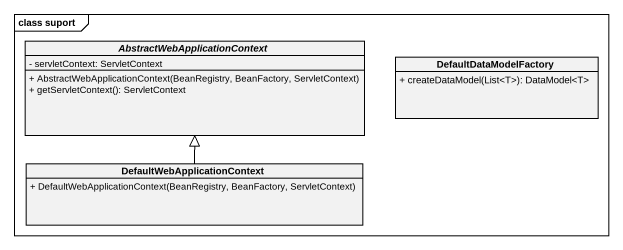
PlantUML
@startuml
mainframe class suport
hide circle
hide empty members
skinparam classAttributeIconSize 0
abstract class "AbstractWebApplicationContext" as AbstractWebApplicationContex {
  - servletContext: ServletContext
  + AbstractWebApplicationContext(BeanRegistry, BeanFactory, ServletContext)
  + getServletContext(): ServletContext
}
class DefaultDataModelFactory {
  + createDataModel(List<T>): DataModel<T>
}
class DefaultWebApplicationContext {
  + DefaultWebApplicationContext(BeanRegistry, BeanFactory, ServletContext)
}
DefaultWebApplicationContext -up-|> AbstractWebApplicationContex
@enduml
